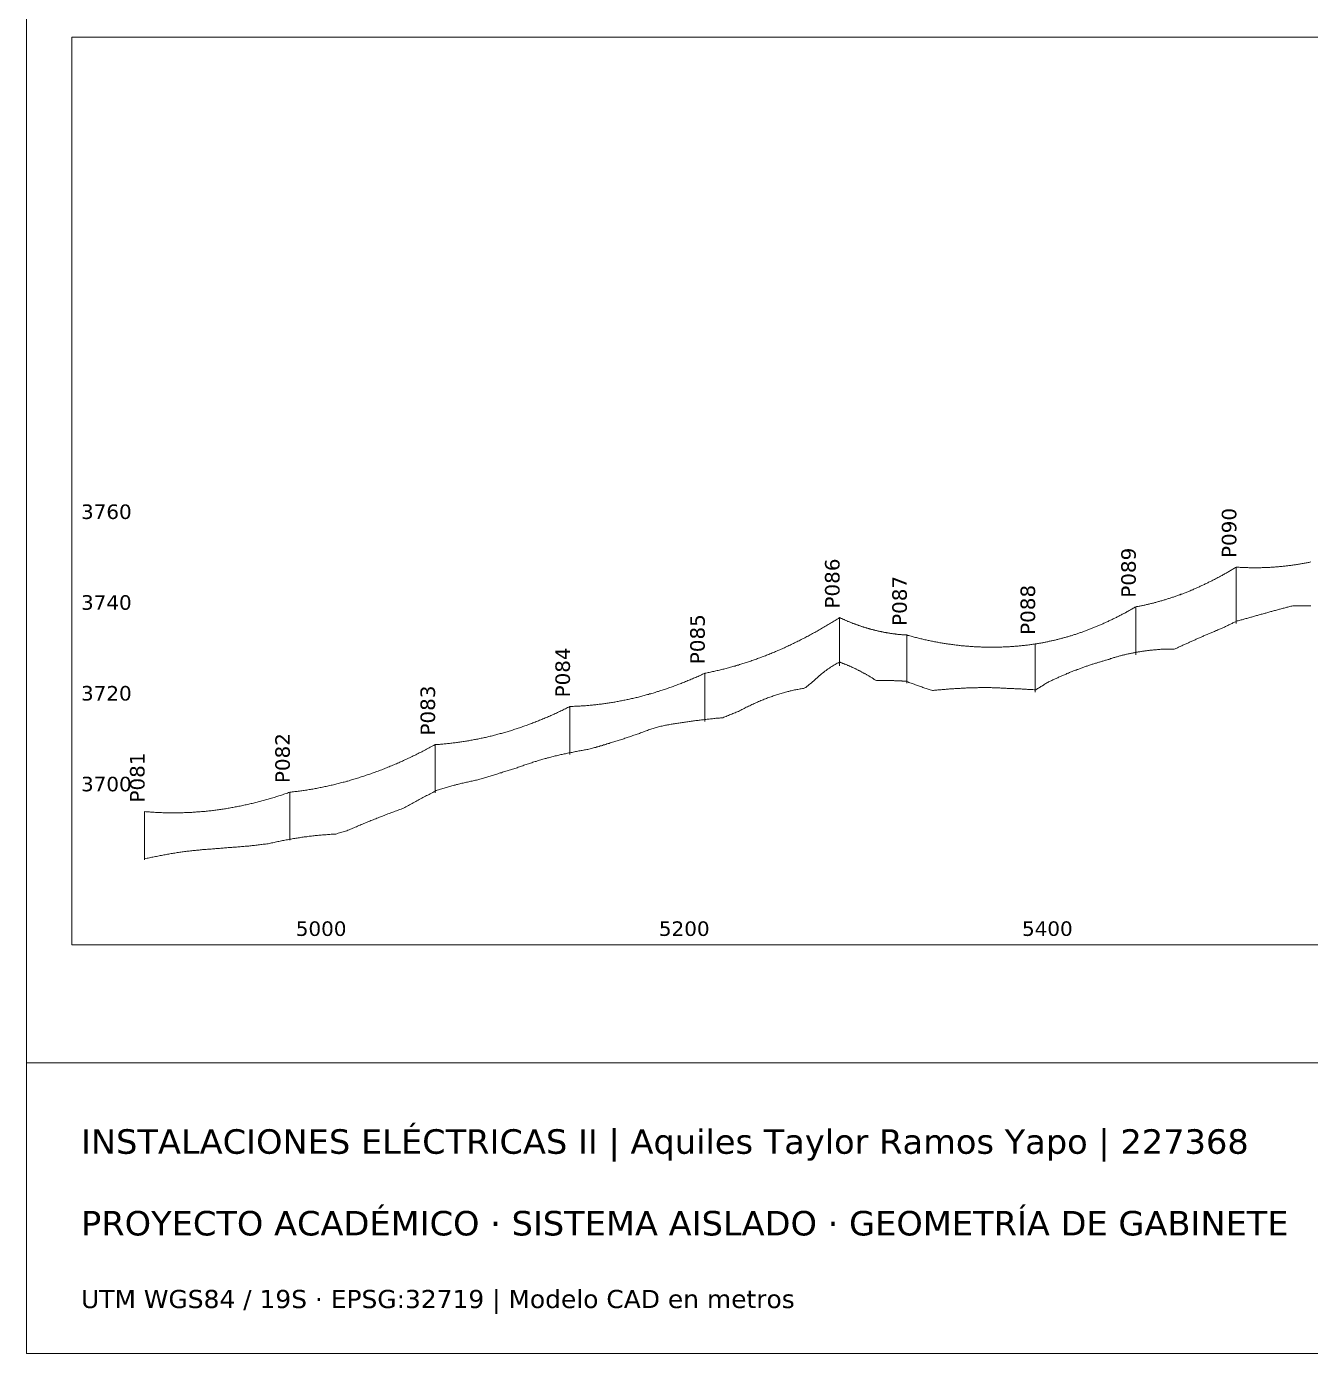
# Paper-space layout 'LP-10' of a CAD drawing. Header units: metres, sheet in millimetres. Extents: x 10 to 410, y 10 to 287.
# Drawn here: x 10 to 151.4, y 10 to 156.2 of the extents above; entities that cross this region are included whole.
import ezdxf

# ---------------------------------------------------------------- set-up
doc = ezdxf.new("R2010")
doc.units = ezdxf.units.M
for name, color, linetype, lineweight, true_color in [('ALERTA', 7, 'Continuous', 13, 0xc56b20), ('CABLE', 7, 'Continuous', 18, 0x087f8c), ('GRILLA', 7, 'Continuous', 13, 0xd2dce3), ('MARCO', 7, 'Continuous', 13, 0x163b55), ('POSTES', 7, 'Continuous', 13, 0x244c65), ('TERRENO', 7, 'Continuous', 13, 0x777777), ('TEXTO', 7, 'Continuous', 13, 0x163b55)]:
    doc.layers.add(name, color=color, linetype=linetype, lineweight=lineweight, true_color=true_color)
doc.styles.add('LP-TEXTO', font='DejaVuSans.ttf')

psp = doc.layouts.new('LP-10')

# ---------------------------------------------------------------- linework, layer by layer
at = {"layer": 'CABLE'}
for points in [[(132.19, 92.25), (132.28, 92.27), (132.37, 92.28), (132.46, 92.3), (132.56, 92.32), (132.65, 92.34), (132.74, 92.36), (132.83, 92.37), (132.92, 92.39), (133.02, 92.41), (133.11, 92.43), (133.2, 92.45), (133.29, 92.47), (133.39, 92.49), (133.48, 92.51), (133.57, 92.54), (133.66, 92.56), (133.76, 92.58), (133.85, 92.6), (133.94, 92.63), (134.03, 92.65), (134.13, 92.67), (134.22, 92.7), (134.31, 92.72), (134.4, 92.74), (134.49, 92.77), (134.59, 92.79), (134.68, 92.82), (134.77, 92.84), (134.86, 92.87), (134.96, 92.9), (135.05, 92.92), (135.14, 92.95), (135.23, 92.98), (135.33, 93.01), (135.42, 93.03), (135.51, 93.06), (135.6, 93.09), (135.7, 93.12), (135.79, 93.15), (135.88, 93.18), (135.97, 93.21), (136.06, 93.24), (136.16, 93.27), (136.25, 93.3), (136.34, 93.33), (136.43, 93.36), (136.53, 93.4), (136.62, 93.43), (136.71, 93.46), (136.8, 93.49), (136.9, 93.53), (136.99, 93.56), (137.08, 93.59), (137.17, 93.63), (137.26, 93.66), (137.36, 93.7), (137.45, 93.73), (137.54, 93.77), (137.63, 93.8), (137.73, 93.84), (137.82, 93.88), (137.91, 93.91), (138, 93.95), (138.1, 93.99), (138.19, 94.03), (138.28, 94.07), (138.37, 94.1), (138.47, 94.14), (138.56, 94.18), (138.65, 94.22), (138.74, 94.26), (138.83, 94.3), (138.93, 94.34), (139.02, 94.38), (139.11, 94.43), (139.2, 94.47), (139.3, 94.51), (139.39, 94.55), (139.48, 94.59), (139.57, 94.64), (139.67, 94.68), (139.76, 94.72), (139.85, 94.77), (139.94, 94.81), (140.04, 94.86), (140.13, 94.9), (140.22, 94.95), (140.31, 94.99), (140.4, 95.04), (140.5, 95.08), (140.59, 95.13), (140.68, 95.18), (140.77, 95.23), (140.87, 95.27), (140.96, 95.32), (141.05, 95.37), (141.14, 95.42), (141.24, 95.47), (141.33, 95.52), (141.42, 95.57), (141.51, 95.62), (141.61, 95.67), (141.7, 95.72), (141.79, 95.77), (141.88, 95.82), (141.97, 95.87), (142.07, 95.92), (142.16, 95.97), (142.25, 96.03), (142.34, 96.08), (142.44, 96.13), (142.53, 96.19), (142.62, 96.24), (142.71, 96.3), (142.81, 96.35), (142.9, 96.41), (142.99, 96.46), (143.08, 96.52), (143.18, 96.57), (143.27, 96.63)], [(143.27, 96.63), (143.37, 96.62), (143.48, 96.62), (143.58, 96.61), (143.69, 96.6), (143.79, 96.6), (143.9, 96.59), (144.01, 96.59), (144.11, 96.58), (144.22, 96.58), (144.32, 96.57), (144.43, 96.57), (144.53, 96.57), (144.64, 96.56), (144.74, 96.56), (144.85, 96.56), (144.95, 96.56), (145.06, 96.56), (145.16, 96.56), (145.27, 96.56), (145.37, 96.56), (145.48, 96.56), (145.59, 96.56), (145.69, 96.56), (145.8, 96.56), (145.9, 96.56), (146.01, 96.56), (146.11, 96.57), (146.22, 96.57), (146.32, 96.57), (146.43, 96.58), (146.53, 96.58), (146.64, 96.58), (146.74, 96.59), (146.85, 96.59), (146.96, 96.6), (147.06, 96.61), (147.17, 96.61), (147.27, 96.62), (147.38, 96.63), (147.48, 96.63), (147.59, 96.64), (147.69, 96.65), (147.8, 96.66), (147.9, 96.67), (148.01, 96.68), (148.11, 96.69), (148.22, 96.7), (148.32, 96.71), (148.43, 96.72), (148.54, 96.73), (148.64, 96.74), (148.75, 96.75), (148.85, 96.76), (148.96, 96.78), (149.06, 96.79), (149.17, 96.8), (149.27, 96.82), (149.38, 96.83), (149.48, 96.85), (149.59, 96.86), (149.69, 96.88), (149.8, 96.89), (149.91, 96.91), (150.01, 96.93), (150.12, 96.94), (150.22, 96.96), (150.33, 96.98), (150.43, 96.99), (150.54, 97.01), (150.64, 97.03), (150.75, 97.05), (150.85, 97.07), (150.96, 97.09), (151.06, 97.11), (151.17, 97.13), (151.27, 97.15), (151.38, 97.17), (151.49, 97.2)], [(121.1, 88.16), (121.2, 88.17), (121.29, 88.19), (121.38, 88.2), (121.47, 88.22), (121.57, 88.23), (121.66, 88.25), (121.75, 88.26), (121.84, 88.28), (121.94, 88.3), (122.03, 88.32), (122.12, 88.33), (122.21, 88.35), (122.3, 88.37), (122.4, 88.39), (122.49, 88.41), (122.58, 88.43), (122.67, 88.45), (122.77, 88.47), (122.86, 88.49), (122.95, 88.51), (123.04, 88.53), (123.14, 88.55), (123.23, 88.57), (123.32, 88.59), (123.41, 88.62), (123.51, 88.64), (123.6, 88.66), (123.69, 88.68), (123.78, 88.71), (123.87, 88.73), (123.97, 88.76), (124.06, 88.78), (124.15, 88.81), (124.24, 88.83), (124.34, 88.86), (124.43, 88.88), (124.52, 88.91), (124.61, 88.94), (124.71, 88.96), (124.8, 88.99), (124.89, 89.02), (124.98, 89.05), (125.08, 89.07), (125.17, 89.1), (125.26, 89.13), (125.35, 89.16), (125.44, 89.19), (125.54, 89.22), (125.63, 89.25), (125.72, 89.28), (125.81, 89.31), (125.91, 89.34), (126, 89.38), (126.09, 89.41), (126.18, 89.44), (126.28, 89.47), (126.37, 89.51), (126.46, 89.54), (126.55, 89.57), (126.64, 89.61), (126.74, 89.64), (126.83, 89.67), (126.92, 89.71), (127.01, 89.74), (127.11, 89.78), (127.2, 89.82), (127.29, 89.85), (127.38, 89.89), (127.48, 89.93), (127.57, 89.96), (127.66, 90), (127.75, 90.04), (127.85, 90.08), (127.94, 90.12), (128.03, 90.15), (128.12, 90.19), (128.21, 90.23), (128.31, 90.27), (128.4, 90.31), (128.49, 90.35), (128.58, 90.39), (128.68, 90.44), (128.77, 90.48), (128.86, 90.52), (128.95, 90.56), (129.05, 90.6), (129.14, 90.65), (129.23, 90.69), (129.32, 90.73), (129.42, 90.78), (129.51, 90.82), (129.6, 90.87), (129.69, 90.91), (129.78, 90.96), (129.88, 91), (129.97, 91.05), (130.06, 91.09), (130.15, 91.14), (130.25, 91.19), (130.34, 91.23), (130.43, 91.28), (130.52, 91.33), (130.62, 91.38), (130.71, 91.43), (130.8, 91.48), (130.89, 91.53), (130.99, 91.57), (131.08, 91.62), (131.17, 91.67), (131.26, 91.73), (131.35, 91.78), (131.45, 91.83), (131.54, 91.88), (131.63, 91.93), (131.72, 91.98), (131.82, 92.04), (131.91, 92.09), (132, 92.14), (132.09, 92.2), (132.19, 92.25)], [(84.71, 84.93), (84.83, 84.96), (84.96, 84.98), (85.08, 85), (85.2, 85.03), (85.33, 85.06), (85.45, 85.08), (85.58, 85.11), (85.7, 85.13), (85.82, 85.16), (85.95, 85.19), (86.07, 85.22), (86.19, 85.25), (86.32, 85.28), (86.44, 85.31), (86.57, 85.34), (86.69, 85.37), (86.81, 85.4), (86.94, 85.43), (87.06, 85.46), (87.18, 85.49), (87.31, 85.53), (87.43, 85.56), (87.56, 85.59), (87.68, 85.63), (87.8, 85.66), (87.93, 85.7), (88.05, 85.73), (88.17, 85.77), (88.3, 85.81), (88.42, 85.84), (88.55, 85.88), (88.67, 85.92), (88.79, 85.96), (88.92, 86), (89.04, 86.03), (89.16, 86.07), (89.29, 86.11), (89.41, 86.16), (89.54, 86.2), (89.66, 86.24), (89.78, 86.28), (89.91, 86.32), (90.03, 86.37), (90.15, 86.41), (90.28, 86.45), (90.4, 86.5), (90.53, 86.54), (90.65, 86.59), (90.77, 86.63), (90.9, 86.68), (91.02, 86.73), (91.15, 86.77), (91.27, 86.82), (91.39, 86.87), (91.52, 86.92), (91.64, 86.97), (91.76, 87.01), (91.89, 87.06), (92.01, 87.12), (92.14, 87.17), (92.26, 87.22), (92.38, 87.27), (92.51, 87.32), (92.63, 87.37), (92.75, 87.43), (92.88, 87.48), (93, 87.53), (93.13, 87.59), (93.25, 87.64), (93.37, 87.7), (93.5, 87.75), (93.62, 87.81), (93.74, 87.87), (93.87, 87.92), (93.99, 87.98), (94.12, 88.04), (94.24, 88.1), (94.36, 88.16), (94.49, 88.22), (94.61, 88.28), (94.73, 88.34), (94.86, 88.4), (94.98, 88.46), (95.11, 88.52), (95.23, 88.58), (95.35, 88.65), (95.48, 88.71), (95.6, 88.77), (95.72, 88.84), (95.85, 88.9), (95.97, 88.97), (96.1, 89.03), (96.22, 89.1), (96.34, 89.17), (96.47, 89.23), (96.59, 89.3), (96.71, 89.37), (96.84, 89.44), (96.96, 89.51), (97.09, 89.58), (97.21, 89.65), (97.33, 89.72), (97.46, 89.79), (97.58, 89.86), (97.7, 89.93), (97.83, 90), (97.95, 90.07), (98.08, 90.15), (98.2, 90.22), (98.32, 90.29), (98.45, 90.37), (98.57, 90.44), (98.7, 90.52), (98.82, 90.59), (98.94, 90.67), (99.07, 90.75), (99.19, 90.82), (99.31, 90.9), (99.44, 90.98), (99.56, 91.06)], [(99.56, 91.06), (99.62, 91.03), (99.68, 91), (99.75, 90.97), (99.81, 90.95), (99.87, 90.92), (99.93, 90.89), (99.99, 90.86), (100.06, 90.84), (100.12, 90.81), (100.18, 90.78), (100.24, 90.76), (100.3, 90.73), (100.36, 90.7), (100.43, 90.68), (100.49, 90.65), (100.55, 90.63), (100.61, 90.6), (100.67, 90.58), (100.73, 90.55), (100.8, 90.53), (100.86, 90.5), (100.92, 90.48), (100.98, 90.45), (101.04, 90.43), (101.1, 90.41), (101.17, 90.38), (101.23, 90.36), (101.29, 90.34), (101.35, 90.32), (101.41, 90.29), (101.47, 90.27), (101.54, 90.25), (101.6, 90.23), (101.66, 90.21), (101.72, 90.18), (101.78, 90.16), (101.84, 90.14), (101.91, 90.12), (101.97, 90.1), (102.03, 90.08), (102.09, 90.06), (102.15, 90.04), (102.21, 90.02), (102.28, 90), (102.34, 89.98), (102.4, 89.96), (102.46, 89.94), (102.52, 89.93), (102.58, 89.91), (102.65, 89.89), (102.71, 89.87), (102.77, 89.85), (102.83, 89.84), (102.89, 89.82), (102.95, 89.8), (103.02, 89.78), (103.08, 89.77), (103.14, 89.75), (103.2, 89.74), (103.26, 89.72), (103.33, 89.7), (103.39, 89.69), (103.45, 89.67), (103.51, 89.66), (103.57, 89.64), (103.63, 89.63), (103.7, 89.61), (103.76, 89.6), (103.82, 89.58), (103.88, 89.57), (103.94, 89.56), (104, 89.54), (104.07, 89.53), (104.13, 89.52), (104.19, 89.5), (104.25, 89.49), (104.31, 89.48), (104.37, 89.47), (104.44, 89.46), (104.5, 89.44), (104.56, 89.43), (104.62, 89.42), (104.68, 89.41), (104.74, 89.4), (104.81, 89.39), (104.87, 89.38), (104.93, 89.37), (104.99, 89.36), (105.05, 89.35), (105.11, 89.34), (105.18, 89.33), (105.24, 89.32), (105.3, 89.31), (105.36, 89.3), (105.42, 89.29), (105.48, 89.28), (105.55, 89.28), (105.61, 89.27), (105.67, 89.26), (105.73, 89.25), (105.79, 89.25), (105.85, 89.24), (105.92, 89.23), (105.98, 89.22), (106.04, 89.22), (106.1, 89.21), (106.16, 89.21), (106.22, 89.2), (106.29, 89.19), (106.35, 89.19), (106.41, 89.18), (106.47, 89.18), (106.53, 89.17), (106.59, 89.17), (106.66, 89.17), (106.72, 89.16), (106.78, 89.16), (106.84, 89.15), (106.9, 89.15), (106.97, 89.15)], [(106.97, 89.15), (107.08, 89.11), (107.2, 89.08), (107.32, 89.05), (107.44, 89.01), (107.55, 88.98), (107.67, 88.95), (107.79, 88.92), (107.91, 88.89), (108.03, 88.86), (108.14, 88.83), (108.26, 88.8), (108.38, 88.77), (108.5, 88.74), (108.61, 88.71), (108.73, 88.69), (108.85, 88.66), (108.97, 88.63), (109.09, 88.61), (109.2, 88.58), (109.32, 88.55), (109.44, 88.53), (109.56, 88.5), (109.68, 88.48), (109.79, 88.46), (109.91, 88.43), (110.03, 88.41), (110.15, 88.39), (110.26, 88.37), (110.38, 88.34), (110.5, 88.32), (110.62, 88.3), (110.74, 88.28), (110.85, 88.26), (110.97, 88.24), (111.09, 88.22), (111.21, 88.2), (111.32, 88.19), (111.44, 88.17), (111.56, 88.15), (111.68, 88.13), (111.8, 88.12), (111.91, 88.1), (112.03, 88.09), (112.15, 88.07), (112.27, 88.06), (112.39, 88.04), (112.5, 88.03), (112.62, 88.01), (112.74, 88), (112.86, 87.99), (112.97, 87.97), (113.09, 87.96), (113.21, 87.95), (113.33, 87.94), (113.45, 87.93), (113.56, 87.92), (113.68, 87.91), (113.8, 87.9), (113.92, 87.89), (114.03, 87.88), (114.15, 87.88), (114.27, 87.87), (114.39, 87.86), (114.51, 87.85), (114.62, 87.85), (114.74, 87.84), (114.86, 87.84), (114.98, 87.83), (115.1, 87.83), (115.21, 87.82), (115.33, 87.82), (115.45, 87.82), (115.57, 87.81), (115.68, 87.81), (115.8, 87.81), (115.92, 87.81), (116.04, 87.8), (116.16, 87.8), (116.27, 87.8), (116.39, 87.8), (116.51, 87.8), (116.63, 87.8), (116.74, 87.81), (116.86, 87.81), (116.98, 87.81), (117.1, 87.81), (117.22, 87.82), (117.33, 87.82), (117.45, 87.82), (117.57, 87.83), (117.69, 87.83), (117.81, 87.84), (117.92, 87.84), (118.04, 87.85), (118.16, 87.86), (118.28, 87.86), (118.39, 87.87), (118.51, 87.88), (118.63, 87.89), (118.75, 87.89), (118.87, 87.9), (118.98, 87.91), (119.1, 87.92), (119.22, 87.93), (119.34, 87.94), (119.45, 87.95), (119.57, 87.97), (119.69, 87.98), (119.81, 87.99), (119.93, 88), (120.04, 88.02), (120.16, 88.03), (120.28, 88.04), (120.4, 88.06), (120.52, 88.07), (120.63, 88.09), (120.75, 88.11), (120.87, 88.12), (120.99, 88.14), (121.1, 88.16)], [(69.86, 81.27), (69.98, 81.27), (70.1, 81.28), (70.23, 81.28), (70.35, 81.29), (70.48, 81.29), (70.6, 81.3), (70.72, 81.3), (70.85, 81.31), (70.97, 81.32), (71.09, 81.33), (71.22, 81.33), (71.34, 81.34), (71.47, 81.35), (71.59, 81.36), (71.71, 81.37), (71.84, 81.38), (71.96, 81.39), (72.08, 81.4), (72.21, 81.41), (72.33, 81.43), (72.46, 81.44), (72.58, 81.45), (72.7, 81.47), (72.83, 81.48), (72.95, 81.49), (73.07, 81.51), (73.2, 81.52), (73.32, 81.54), (73.45, 81.56), (73.57, 81.57), (73.69, 81.59), (73.82, 81.61), (73.94, 81.63), (74.06, 81.64), (74.19, 81.66), (74.31, 81.68), (74.44, 81.7), (74.56, 81.72), (74.68, 81.74), (74.81, 81.76), (74.93, 81.79), (75.05, 81.81), (75.18, 81.83), (75.3, 81.85), (75.43, 81.88), (75.55, 81.9), (75.67, 81.93), (75.8, 81.95), (75.92, 81.98), (76.04, 82), (76.17, 82.03), (76.29, 82.05), (76.42, 82.08), (76.54, 82.11), (76.66, 82.14), (76.79, 82.16), (76.91, 82.19), (77.04, 82.22), (77.16, 82.25), (77.28, 82.28), (77.41, 82.31), (77.53, 82.35), (77.65, 82.38), (77.78, 82.41), (77.9, 82.44), (78.03, 82.47), (78.15, 82.51), (78.27, 82.54), (78.4, 82.58), (78.52, 82.61), (78.64, 82.65), (78.77, 82.68), (78.89, 82.72), (79.02, 82.75), (79.14, 82.79), (79.26, 82.83), (79.39, 82.87), (79.51, 82.91), (79.63, 82.94), (79.76, 82.98), (79.88, 83.02), (80.01, 83.06), (80.13, 83.1), (80.25, 83.15), (80.38, 83.19), (80.5, 83.23), (80.62, 83.27), (80.75, 83.31), (80.87, 83.36), (81, 83.4), (81.12, 83.45), (81.24, 83.49), (81.37, 83.54), (81.49, 83.58), (81.61, 83.63), (81.74, 83.68), (81.86, 83.72), (81.99, 83.77), (82.11, 83.82), (82.23, 83.87), (82.36, 83.92), (82.48, 83.96), (82.6, 84.01), (82.73, 84.06), (82.85, 84.12), (82.98, 84.17), (83.1, 84.22), (83.22, 84.27), (83.35, 84.32), (83.47, 84.38), (83.59, 84.43), (83.72, 84.48), (83.84, 84.54), (83.97, 84.59), (84.09, 84.65), (84.21, 84.7), (84.34, 84.76), (84.46, 84.82), (84.59, 84.87), (84.71, 84.93)], [(55, 77.07), (55.13, 77.07), (55.25, 77.08), (55.38, 77.09), (55.5, 77.1), (55.62, 77.11), (55.75, 77.12), (55.87, 77.13), (55.99, 77.14), (56.12, 77.15), (56.24, 77.17), (56.37, 77.18), (56.49, 77.19), (56.61, 77.21), (56.74, 77.22), (56.86, 77.23), (56.98, 77.25), (57.11, 77.26), (57.23, 77.28), (57.36, 77.3), (57.48, 77.31), (57.6, 77.33), (57.73, 77.35), (57.85, 77.36), (57.97, 77.38), (58.1, 77.4), (58.22, 77.42), (58.35, 77.44), (58.47, 77.46), (58.59, 77.48), (58.72, 77.5), (58.84, 77.52), (58.96, 77.55), (59.09, 77.57), (59.21, 77.59), (59.34, 77.62), (59.46, 77.64), (59.58, 77.66), (59.71, 77.69), (59.83, 77.71), (59.95, 77.74), (60.08, 77.77), (60.2, 77.79), (60.33, 77.82), (60.45, 77.85), (60.57, 77.87), (60.7, 77.9), (60.82, 77.93), (60.94, 77.96), (61.07, 77.99), (61.19, 78.02), (61.32, 78.05), (61.44, 78.08), (61.56, 78.11), (61.69, 78.15), (61.81, 78.18), (61.93, 78.21), (62.06, 78.25), (62.18, 78.28), (62.31, 78.31), (62.43, 78.35), (62.55, 78.38), (62.68, 78.42), (62.8, 78.46), (62.93, 78.49), (63.05, 78.53), (63.17, 78.57), (63.3, 78.6), (63.42, 78.64), (63.54, 78.68), (63.67, 78.72), (63.79, 78.76), (63.92, 78.8), (64.04, 78.84), (64.16, 78.88), (64.29, 78.92), (64.41, 78.97), (64.53, 79.01), (64.66, 79.05), (64.78, 79.1), (64.91, 79.14), (65.03, 79.18), (65.15, 79.23), (65.28, 79.27), (65.4, 79.32), (65.52, 79.37), (65.65, 79.41), (65.77, 79.46), (65.9, 79.51), (66.02, 79.55), (66.14, 79.6), (66.27, 79.65), (66.39, 79.7), (66.51, 79.75), (66.64, 79.8), (66.76, 79.85), (66.89, 79.9), (67.01, 79.96), (67.13, 80.01), (67.26, 80.06), (67.38, 80.11), (67.5, 80.17), (67.63, 80.22), (67.75, 80.27), (67.88, 80.33), (68, 80.39), (68.12, 80.44), (68.25, 80.5), (68.37, 80.55), (68.49, 80.61), (68.62, 80.67), (68.74, 80.73), (68.87, 80.79), (68.99, 80.84), (69.11, 80.9), (69.24, 80.96), (69.36, 81.02), (69.48, 81.08), (69.61, 81.15), (69.73, 81.21), (69.86, 81.27)], [(39, 71.83), (39.14, 71.84), (39.27, 71.86), (39.4, 71.87), (39.54, 71.89), (39.67, 71.9), (39.8, 71.92), (39.94, 71.94), (40.07, 71.96), (40.2, 71.97), (40.34, 71.99), (40.47, 72.01), (40.6, 72.03), (40.74, 72.05), (40.87, 72.07), (41, 72.09), (41.14, 72.11), (41.27, 72.14), (41.4, 72.16), (41.54, 72.18), (41.67, 72.21), (41.8, 72.23), (41.94, 72.25), (42.07, 72.28), (42.2, 72.3), (42.34, 72.33), (42.47, 72.36), (42.6, 72.38), (42.74, 72.41), (42.87, 72.44), (43, 72.47), (43.14, 72.5), (43.27, 72.53), (43.4, 72.56), (43.54, 72.59), (43.67, 72.62), (43.8, 72.65), (43.94, 72.68), (44.07, 72.71), (44.2, 72.75), (44.34, 72.78), (44.47, 72.81), (44.6, 72.85), (44.74, 72.88), (44.87, 72.92), (45, 72.95), (45.14, 72.99), (45.27, 73.03), (45.4, 73.06), (45.54, 73.1), (45.67, 73.14), (45.8, 73.18), (45.94, 73.22), (46.07, 73.26), (46.2, 73.3), (46.34, 73.34), (46.47, 73.38), (46.6, 73.42), (46.74, 73.47), (46.87, 73.51), (47, 73.55), (47.14, 73.6), (47.27, 73.64), (47.4, 73.69), (47.54, 73.73), (47.67, 73.78), (47.8, 73.82), (47.94, 73.87), (48.07, 73.92), (48.2, 73.96), (48.34, 74.01), (48.47, 74.06), (48.6, 74.11), (48.74, 74.16), (48.87, 74.21), (49, 74.26), (49.14, 74.31), (49.27, 74.37), (49.4, 74.42), (49.54, 74.47), (49.67, 74.52), (49.8, 74.58), (49.94, 74.63), (50.07, 74.69), (50.2, 74.74), (50.34, 74.8), (50.47, 74.85), (50.6, 74.91), (50.74, 74.97), (50.87, 75.03), (51, 75.08), (51.14, 75.14), (51.27, 75.2), (51.4, 75.26), (51.54, 75.32), (51.67, 75.38), (51.8, 75.44), (51.94, 75.51), (52.07, 75.57), (52.2, 75.63), (52.34, 75.69), (52.47, 75.76), (52.6, 75.82), (52.74, 75.89), (52.87, 75.95), (53, 76.02), (53.14, 76.08), (53.27, 76.15), (53.4, 76.22), (53.54, 76.29), (53.67, 76.36), (53.8, 76.42), (53.94, 76.49), (54.07, 76.56), (54.2, 76.63), (54.34, 76.7), (54.47, 76.78), (54.6, 76.85), (54.74, 76.92), (54.87, 76.99), (55, 77.07)], [(23, 69.69), (23.13, 69.68), (23.27, 69.67), (23.4, 69.66), (23.53, 69.65), (23.67, 69.64), (23.8, 69.63), (23.93, 69.62), (24.07, 69.62), (24.2, 69.61), (24.33, 69.6), (24.47, 69.6), (24.6, 69.59), (24.73, 69.58), (24.87, 69.58), (25, 69.57), (25.13, 69.57), (25.27, 69.57), (25.4, 69.56), (25.53, 69.56), (25.67, 69.56), (25.8, 69.56), (25.93, 69.56), (26.07, 69.56), (26.2, 69.55), (26.33, 69.56), (26.47, 69.56), (26.6, 69.56), (26.73, 69.56), (26.87, 69.56), (27, 69.56), (27.13, 69.57), (27.27, 69.57), (27.4, 69.58), (27.53, 69.58), (27.67, 69.59), (27.8, 69.59), (27.93, 69.6), (28.07, 69.6), (28.2, 69.61), (28.33, 69.62), (28.47, 69.63), (28.6, 69.64), (28.73, 69.65), (28.87, 69.66), (29, 69.67), (29.13, 69.68), (29.27, 69.69), (29.4, 69.7), (29.53, 69.71), (29.67, 69.72), (29.8, 69.74), (29.93, 69.75), (30.07, 69.76), (30.2, 69.78), (30.33, 69.79), (30.47, 69.81), (30.6, 69.83), (30.73, 69.84), (30.87, 69.86), (31, 69.88), (31.13, 69.89), (31.27, 69.91), (31.4, 69.93), (31.53, 69.95), (31.67, 69.97), (31.8, 69.99), (31.93, 70.01), (32.07, 70.03), (32.2, 70.06), (32.33, 70.08), (32.47, 70.1), (32.6, 70.13), (32.73, 70.15), (32.87, 70.17), (33, 70.2), (33.13, 70.22), (33.27, 70.25), (33.4, 70.28), (33.53, 70.3), (33.67, 70.33), (33.8, 70.36), (33.93, 70.39), (34.07, 70.42), (34.2, 70.44), (34.33, 70.47), (34.47, 70.5), (34.6, 70.54), (34.73, 70.57), (34.87, 70.6), (35, 70.63), (35.13, 70.66), (35.27, 70.7), (35.4, 70.73), (35.53, 70.76), (35.67, 70.8), (35.8, 70.83), (35.93, 70.87), (36.07, 70.91), (36.2, 70.94), (36.33, 70.98), (36.47, 71.02), (36.6, 71.06), (36.73, 71.1), (36.87, 71.13), (37, 71.17), (37.13, 71.21), (37.27, 71.26), (37.4, 71.3), (37.54, 71.34), (37.67, 71.38), (37.8, 71.42), (37.94, 71.47), (38.07, 71.51), (38.2, 71.55), (38.34, 71.6), (38.47, 71.64), (38.6, 71.69), (38.74, 71.74), (38.87, 71.78), (39, 71.83)]]:
    psp.add_lwpolyline(points, dxfattribs=at)
at = {"layer": 'GRILLA'}
psp.add_lwpolyline([(15, 55), (287, 55), (287, 155), (15, 155)], close=True, dxfattribs=at)
at = {"layer": 'MARCO'}
psp.add_lwpolyline([(10, 10), (410, 10), (410, 287), (10, 287)], close=True, dxfattribs=at)
psp.add_lwpolyline([(10, 42), (410, 42)], dxfattribs=at)
at = {"layer": 'POSTES'}
for points in [[(143.27, 90.43), (143.27, 96.63)], [(132.19, 86.95), (132.19, 92.25)], [(99.56, 85.76), (99.56, 91.06)], [(106.97, 83.85), (106.97, 89.15)], [(121.1, 82.86), (121.1, 88.16)], [(84.71, 79.63), (84.71, 84.93)], [(69.86, 75.97), (69.86, 81.27)], [(55, 71.77), (55, 77.07)], [(39, 66.53), (39, 71.83)], [(23, 64.39), (23, 69.69)]]:
    psp.add_lwpolyline(points, dxfattribs=at)
at = {"layer": 'TERRENO'}
for points in [[(143.27, 90.67), (143.37, 90.69), (143.48, 90.71), (143.58, 90.74), (143.69, 90.77), (143.79, 90.8), (143.9, 90.83), (144.01, 90.86), (144.11, 90.89), (144.22, 90.92), (144.32, 90.95), (144.43, 90.98), (144.53, 91.01), (144.64, 91.04), (144.74, 91.07), (144.85, 91.1), (144.95, 91.13), (145.06, 91.16), (145.16, 91.19), (145.27, 91.22), (145.37, 91.25), (145.48, 91.28), (145.59, 91.31), (145.69, 91.34), (145.8, 91.37), (145.9, 91.4), (146.01, 91.43), (146.11, 91.46), (146.22, 91.48), (146.32, 91.51), (146.43, 91.54), (146.53, 91.57), (146.64, 91.6), (146.74, 91.63), (146.85, 91.66), (146.96, 91.69), (147.06, 91.72), (147.17, 91.75), (147.27, 91.77), (147.38, 91.8), (147.48, 91.83), (147.59, 91.86), (147.69, 91.89), (147.8, 91.92), (147.9, 91.95), (148.01, 91.98), (148.11, 92), (148.22, 92.03), (148.32, 92.06), (148.43, 92.09), (148.54, 92.12), (148.64, 92.15), (148.75, 92.17), (148.85, 92.2), (148.96, 92.23), (149.06, 92.26), (149.17, 92.29), (149.27, 92.31), (149.38, 92.34), (149.48, 92.36), (149.59, 92.37), (149.69, 92.37), (149.8, 92.37), (149.91, 92.37), (150.01, 92.37), (150.12, 92.37), (150.22, 92.37), (150.33, 92.37), (150.43, 92.37), (150.54, 92.37), (150.64, 92.37), (150.75, 92.37), (150.85, 92.37), (150.96, 92.37), (151.06, 92.37), (151.17, 92.37), (151.27, 92.37), (151.38, 92.37), (151.49, 92.37)], [(132.19, 87.23), (132.28, 87.25), (132.37, 87.26), (132.46, 87.28), (132.56, 87.3), (132.65, 87.31), (132.74, 87.33), (132.83, 87.34), (132.92, 87.35), (133.02, 87.37), (133.11, 87.38), (133.2, 87.39), (133.29, 87.41), (133.39, 87.42), (133.48, 87.43), (133.57, 87.44), (133.66, 87.45), (133.76, 87.46), (133.85, 87.47), (133.94, 87.48), (134.03, 87.49), (134.13, 87.5), (134.22, 87.51), (134.31, 87.52), (134.4, 87.53), (134.49, 87.53), (134.59, 87.54), (134.68, 87.55), (134.77, 87.55), (134.86, 87.56), (134.96, 87.57), (135.05, 87.57), (135.14, 87.58), (135.23, 87.58), (135.33, 87.58), (135.42, 87.59), (135.51, 87.59), (135.6, 87.59), (135.7, 87.6), (135.79, 87.6), (135.88, 87.6), (135.97, 87.6), (136.06, 87.6), (136.16, 87.6), (136.25, 87.6), (136.34, 87.6), (136.43, 87.6), (136.53, 87.63), (136.62, 87.67), (136.71, 87.71), (136.8, 87.75), (136.9, 87.79), (136.99, 87.84), (137.08, 87.88), (137.17, 87.92), (137.26, 87.97), (137.36, 88.01), (137.45, 88.05), (137.54, 88.09), (137.63, 88.13), (137.73, 88.18), (137.82, 88.22), (137.91, 88.26), (138, 88.3), (138.1, 88.34), (138.19, 88.39), (138.28, 88.43), (138.37, 88.47), (138.47, 88.51), (138.56, 88.55), (138.65, 88.59), (138.74, 88.63), (138.83, 88.67), (138.93, 88.71), (139.02, 88.76), (139.11, 88.8), (139.2, 88.84), (139.3, 88.88), (139.39, 88.92), (139.48, 88.96), (139.57, 89), (139.67, 89.04), (139.76, 89.08), (139.85, 89.12), (139.94, 89.16), (140.04, 89.2), (140.13, 89.24), (140.22, 89.28), (140.31, 89.31), (140.4, 89.35), (140.5, 89.39), (140.59, 89.43), (140.68, 89.47), (140.77, 89.51), (140.87, 89.55), (140.96, 89.59), (141.05, 89.63), (141.14, 89.66), (141.24, 89.7), (141.33, 89.74), (141.42, 89.78), (141.51, 89.82), (141.61, 89.86), (141.7, 89.89), (141.79, 89.93), (141.88, 89.98), (141.97, 90.02), (142.07, 90.07), (142.16, 90.11), (142.25, 90.16), (142.34, 90.2), (142.44, 90.25), (142.53, 90.29), (142.62, 90.34), (142.71, 90.38), (142.81, 90.43), (142.9, 90.47), (142.99, 90.51), (143.08, 90.56), (143.18, 90.6), (143.27, 90.64)], [(121.1, 83.07), (121.2, 83.12), (121.29, 83.18), (121.38, 83.24), (121.47, 83.29), (121.57, 83.35), (121.66, 83.41), (121.75, 83.46), (121.84, 83.52), (121.94, 83.58), (122.03, 83.63), (122.12, 83.69), (122.21, 83.75), (122.3, 83.81), (122.4, 83.86), (122.49, 83.91), (122.58, 83.97), (122.67, 84.01), (122.77, 84.06), (122.86, 84.1), (122.95, 84.14), (123.04, 84.19), (123.14, 84.23), (123.23, 84.27), (123.32, 84.32), (123.41, 84.36), (123.51, 84.4), (123.6, 84.44), (123.69, 84.49), (123.78, 84.53), (123.87, 84.57), (123.97, 84.61), (124.06, 84.65), (124.15, 84.69), (124.24, 84.73), (124.34, 84.77), (124.43, 84.81), (124.52, 84.85), (124.61, 84.89), (124.71, 84.93), (124.8, 84.96), (124.89, 85), (124.98, 85.04), (125.08, 85.08), (125.17, 85.11), (125.26, 85.15), (125.35, 85.19), (125.44, 85.22), (125.54, 85.26), (125.63, 85.29), (125.72, 85.33), (125.81, 85.36), (125.91, 85.4), (126, 85.43), (126.09, 85.47), (126.18, 85.5), (126.28, 85.54), (126.37, 85.57), (126.46, 85.6), (126.55, 85.63), (126.64, 85.67), (126.74, 85.7), (126.83, 85.73), (126.92, 85.76), (127.01, 85.79), (127.11, 85.82), (127.2, 85.85), (127.29, 85.89), (127.38, 85.92), (127.48, 85.95), (127.57, 85.97), (127.66, 86), (127.75, 86.03), (127.85, 86.06), (127.94, 86.09), (128.03, 86.12), (128.12, 86.15), (128.21, 86.17), (128.31, 86.2), (128.4, 86.23), (128.49, 86.25), (128.58, 86.28), (128.68, 86.31), (128.77, 86.33), (128.86, 86.36), (128.95, 86.38), (129.05, 86.41), (129.14, 86.43), (129.23, 86.46), (129.32, 86.5), (129.42, 86.54), (129.51, 86.57), (129.6, 86.6), (129.69, 86.63), (129.78, 86.66), (129.88, 86.68), (129.97, 86.71), (130.06, 86.74), (130.15, 86.76), (130.25, 86.79), (130.34, 86.81), (130.43, 86.84), (130.52, 86.86), (130.62, 86.89), (130.71, 86.91), (130.8, 86.93), (130.89, 86.96), (130.99, 86.98), (131.08, 87), (131.17, 87.02), (131.26, 87.04), (131.35, 87.06), (131.45, 87.08), (131.54, 87.1), (131.63, 87.12), (131.72, 87.14), (131.82, 87.16), (131.91, 87.18), (132, 87.2), (132.09, 87.21), (132.19, 87.23)], [(84.71, 79.83), (84.83, 79.85), (84.96, 79.86), (85.08, 79.88), (85.2, 79.89), (85.33, 79.9), (85.45, 79.92), (85.58, 79.93), (85.7, 79.94), (85.82, 79.95), (85.95, 79.97), (86.07, 79.98), (86.19, 79.99), (86.32, 80), (86.44, 80.02), (86.57, 80.03), (86.69, 80.04), (86.81, 80.08), (86.94, 80.13), (87.06, 80.18), (87.18, 80.23), (87.31, 80.28), (87.43, 80.34), (87.56, 80.39), (87.68, 80.44), (87.8, 80.49), (87.93, 80.54), (88.05, 80.59), (88.17, 80.64), (88.3, 80.68), (88.42, 80.73), (88.55, 80.79), (88.67, 80.86), (88.79, 80.93), (88.92, 80.99), (89.04, 81.05), (89.16, 81.12), (89.29, 81.18), (89.41, 81.24), (89.54, 81.3), (89.66, 81.36), (89.78, 81.42), (89.91, 81.48), (90.03, 81.54), (90.15, 81.6), (90.28, 81.65), (90.4, 81.71), (90.53, 81.76), (90.65, 81.81), (90.77, 81.87), (90.9, 81.92), (91.02, 81.97), (91.15, 82.02), (91.27, 82.07), (91.39, 82.12), (91.52, 82.16), (91.64, 82.21), (91.76, 82.26), (91.89, 82.3), (92.01, 82.35), (92.14, 82.39), (92.26, 82.43), (92.38, 82.48), (92.51, 82.52), (92.63, 82.56), (92.75, 82.6), (92.88, 82.63), (93, 82.67), (93.13, 82.71), (93.25, 82.75), (93.37, 82.78), (93.5, 82.82), (93.62, 82.85), (93.74, 82.88), (93.87, 82.91), (93.99, 82.94), (94.12, 82.98), (94.24, 83), (94.36, 83.03), (94.49, 83.06), (94.61, 83.09), (94.73, 83.11), (94.86, 83.14), (94.98, 83.16), (95.11, 83.19), (95.23, 83.21), (95.35, 83.23), (95.48, 83.25), (95.6, 83.27), (95.72, 83.32), (95.85, 83.36), (95.97, 83.47), (96.1, 83.57), (96.22, 83.68), (96.34, 83.78), (96.47, 83.89), (96.59, 83.99), (96.71, 84.1), (96.84, 84.22), (96.96, 84.33), (97.09, 84.44), (97.21, 84.55), (97.33, 84.66), (97.46, 84.76), (97.58, 84.86), (97.7, 84.96), (97.83, 85.06), (97.95, 85.15), (98.08, 85.25), (98.2, 85.33), (98.32, 85.42), (98.45, 85.5), (98.57, 85.59), (98.7, 85.67), (98.82, 85.74), (98.94, 85.82), (99.07, 85.89), (99.19, 85.96), (99.31, 86.03), (99.44, 86.09), (99.56, 86.15)], [(99.56, 86.16), (99.62, 86.14), (99.68, 86.12), (99.75, 86.09), (99.81, 86.07), (99.87, 86.05), (99.93, 86.02), (99.99, 86), (100.06, 85.98), (100.12, 85.95), (100.18, 85.93), (100.24, 85.9), (100.3, 85.88), (100.36, 85.85), (100.43, 85.83), (100.49, 85.8), (100.55, 85.78), (100.61, 85.75), (100.67, 85.72), (100.73, 85.7), (100.8, 85.67), (100.86, 85.64), (100.92, 85.61), (100.98, 85.58), (101.04, 85.56), (101.1, 85.53), (101.17, 85.5), (101.23, 85.47), (101.29, 85.44), (101.35, 85.41), (101.41, 85.38), (101.47, 85.35), (101.54, 85.32), (101.6, 85.29), (101.66, 85.25), (101.72, 85.22), (101.78, 85.19), (101.84, 85.16), (101.91, 85.13), (101.97, 85.09), (102.03, 85.06), (102.09, 85.03), (102.15, 84.99), (102.21, 84.96), (102.28, 84.93), (102.34, 84.89), (102.4, 84.86), (102.46, 84.82), (102.52, 84.79), (102.58, 84.75), (102.65, 84.71), (102.71, 84.68), (102.77, 84.64), (102.83, 84.6), (102.89, 84.57), (102.95, 84.53), (103.02, 84.49), (103.08, 84.45), (103.14, 84.42), (103.2, 84.38), (103.26, 84.34), (103.33, 84.3), (103.39, 84.26), (103.45, 84.22), (103.51, 84.18), (103.57, 84.17), (103.63, 84.15), (103.7, 84.15), (103.76, 84.15), (103.82, 84.15), (103.88, 84.15), (103.94, 84.15), (104, 84.15), (104.07, 84.15), (104.13, 84.15), (104.19, 84.15), (104.25, 84.15), (104.31, 84.15), (104.37, 84.15), (104.44, 84.14), (104.5, 84.14), (104.56, 84.14), (104.62, 84.14), (104.68, 84.14), (104.74, 84.14), (104.81, 84.14), (104.87, 84.14), (104.93, 84.13), (104.99, 84.13), (105.05, 84.13), (105.11, 84.13), (105.18, 84.13), (105.24, 84.13), (105.3, 84.12), (105.36, 84.12), (105.42, 84.12), (105.48, 84.12), (105.55, 84.12), (105.61, 84.11), (105.67, 84.11), (105.73, 84.11), (105.79, 84.11), (105.85, 84.1), (105.92, 84.1), (105.98, 84.1), (106.04, 84.09), (106.1, 84.09), (106.16, 84.09), (106.22, 84.09), (106.29, 84.08), (106.35, 84.08), (106.41, 84.08), (106.47, 84.07), (106.53, 84.07), (106.59, 84.07), (106.66, 84.06), (106.72, 84.06), (106.78, 84.05), (106.84, 84.05), (106.9, 84.05), (106.97, 84.04)], [(106.97, 84.02), (107.08, 83.98), (107.2, 83.93), (107.32, 83.89), (107.44, 83.85), (107.55, 83.8), (107.67, 83.76), (107.79, 83.72), (107.91, 83.67), (108.03, 83.63), (108.14, 83.59), (108.26, 83.55), (108.38, 83.5), (108.5, 83.46), (108.61, 83.42), (108.73, 83.38), (108.85, 83.34), (108.97, 83.29), (109.09, 83.25), (109.2, 83.21), (109.32, 83.17), (109.44, 83.13), (109.56, 83.09), (109.68, 83.06), (109.79, 83.03), (109.91, 83.05), (110.03, 83.06), (110.15, 83.07), (110.26, 83.08), (110.38, 83.09), (110.5, 83.1), (110.62, 83.11), (110.74, 83.12), (110.85, 83.13), (110.97, 83.14), (111.09, 83.15), (111.21, 83.16), (111.32, 83.17), (111.44, 83.18), (111.56, 83.19), (111.68, 83.2), (111.8, 83.21), (111.91, 83.22), (112.03, 83.22), (112.15, 83.23), (112.27, 83.24), (112.39, 83.25), (112.5, 83.25), (112.62, 83.26), (112.74, 83.27), (112.86, 83.27), (112.97, 83.28), (113.09, 83.29), (113.21, 83.29), (113.33, 83.3), (113.45, 83.3), (113.56, 83.31), (113.68, 83.31), (113.8, 83.32), (113.92, 83.32), (114.03, 83.32), (114.15, 83.33), (114.27, 83.33), (114.39, 83.34), (114.51, 83.34), (114.62, 83.34), (114.74, 83.34), (114.86, 83.35), (114.98, 83.35), (115.1, 83.35), (115.21, 83.35), (115.33, 83.35), (115.45, 83.35), (115.57, 83.36), (115.68, 83.36), (115.8, 83.36), (115.92, 83.36), (116.04, 83.35), (116.16, 83.35), (116.27, 83.35), (116.39, 83.34), (116.51, 83.34), (116.63, 83.33), (116.74, 83.33), (116.86, 83.32), (116.98, 83.32), (117.1, 83.31), (117.22, 83.31), (117.33, 83.3), (117.45, 83.3), (117.57, 83.29), (117.69, 83.29), (117.81, 83.28), (117.92, 83.28), (118.04, 83.27), (118.16, 83.27), (118.28, 83.26), (118.39, 83.26), (118.51, 83.25), (118.63, 83.24), (118.75, 83.24), (118.87, 83.23), (118.98, 83.23), (119.1, 83.22), (119.22, 83.22), (119.34, 83.21), (119.45, 83.2), (119.57, 83.2), (119.69, 83.19), (119.81, 83.19), (119.93, 83.18), (120.04, 83.17), (120.16, 83.17), (120.28, 83.16), (120.4, 83.15), (120.52, 83.15), (120.63, 83.14), (120.75, 83.13), (120.87, 83.13), (120.99, 83.12), (121.1, 83.11)], [(69.86, 76.18), (69.98, 76.2), (70.1, 76.22), (70.23, 76.25), (70.35, 76.27), (70.48, 76.3), (70.6, 76.32), (70.72, 76.34), (70.85, 76.37), (70.97, 76.39), (71.09, 76.41), (71.22, 76.44), (71.34, 76.46), (71.47, 76.48), (71.59, 76.5), (71.71, 76.52), (71.84, 76.55), (71.96, 76.57), (72.08, 76.6), (72.21, 76.63), (72.33, 76.67), (72.46, 76.7), (72.58, 76.74), (72.7, 76.77), (72.83, 76.81), (72.95, 76.84), (73.07, 76.88), (73.2, 76.92), (73.32, 76.95), (73.45, 76.99), (73.57, 77.03), (73.69, 77.06), (73.82, 77.1), (73.94, 77.14), (74.06, 77.18), (74.19, 77.21), (74.31, 77.25), (74.44, 77.29), (74.56, 77.33), (74.68, 77.37), (74.81, 77.41), (74.93, 77.44), (75.05, 77.48), (75.18, 77.52), (75.3, 77.56), (75.43, 77.6), (75.55, 77.64), (75.67, 77.68), (75.8, 77.72), (75.92, 77.77), (76.04, 77.81), (76.17, 77.85), (76.29, 77.89), (76.42, 77.93), (76.54, 77.97), (76.66, 78.01), (76.79, 78.06), (76.91, 78.1), (77.04, 78.14), (77.16, 78.18), (77.28, 78.23), (77.41, 78.27), (77.53, 78.31), (77.65, 78.36), (77.78, 78.4), (77.9, 78.45), (78.03, 78.5), (78.15, 78.55), (78.27, 78.6), (78.4, 78.64), (78.52, 78.69), (78.64, 78.73), (78.77, 78.77), (78.89, 78.81), (79.02, 78.85), (79.14, 78.89), (79.26, 78.93), (79.39, 78.96), (79.51, 79), (79.63, 79.03), (79.76, 79.06), (79.88, 79.09), (80.01, 79.12), (80.13, 79.15), (80.25, 79.18), (80.38, 79.2), (80.5, 79.22), (80.62, 79.24), (80.75, 79.26), (80.87, 79.28), (81, 79.31), (81.12, 79.33), (81.24, 79.35), (81.37, 79.37), (81.49, 79.39), (81.61, 79.41), (81.74, 79.43), (81.86, 79.45), (81.99, 79.46), (82.11, 79.48), (82.23, 79.5), (82.36, 79.52), (82.48, 79.54), (82.6, 79.56), (82.73, 79.57), (82.85, 79.59), (82.98, 79.61), (83.1, 79.63), (83.22, 79.64), (83.35, 79.66), (83.47, 79.68), (83.59, 79.69), (83.72, 79.71), (83.84, 79.73), (83.97, 79.74), (84.09, 79.76), (84.21, 79.77), (84.34, 79.79), (84.46, 79.8), (84.59, 79.82), (84.71, 79.83)], [(55, 71.96), (55.13, 72), (55.25, 72.05), (55.38, 72.09), (55.5, 72.13), (55.62, 72.17), (55.75, 72.21), (55.87, 72.25), (55.99, 72.28), (56.12, 72.32), (56.24, 72.35), (56.37, 72.39), (56.49, 72.42), (56.61, 72.46), (56.74, 72.49), (56.86, 72.53), (56.98, 72.56), (57.11, 72.59), (57.23, 72.62), (57.36, 72.66), (57.48, 72.69), (57.6, 72.72), (57.73, 72.75), (57.85, 72.78), (57.97, 72.81), (58.1, 72.84), (58.22, 72.87), (58.35, 72.9), (58.47, 72.93), (58.59, 72.95), (58.72, 72.98), (58.84, 73.01), (58.96, 73.04), (59.09, 73.06), (59.21, 73.09), (59.34, 73.11), (59.46, 73.14), (59.58, 73.16), (59.71, 73.19), (59.83, 73.23), (59.95, 73.27), (60.08, 73.3), (60.2, 73.34), (60.33, 73.38), (60.45, 73.42), (60.57, 73.45), (60.7, 73.49), (60.82, 73.53), (60.94, 73.57), (61.07, 73.61), (61.19, 73.64), (61.32, 73.68), (61.44, 73.72), (61.56, 73.76), (61.69, 73.79), (61.81, 73.83), (61.93, 73.87), (62.06, 73.91), (62.18, 73.95), (62.31, 73.98), (62.43, 74.02), (62.55, 74.06), (62.68, 74.1), (62.8, 74.13), (62.93, 74.17), (63.05, 74.21), (63.17, 74.25), (63.3, 74.29), (63.42, 74.32), (63.54, 74.36), (63.67, 74.4), (63.79, 74.44), (63.92, 74.48), (64.04, 74.53), (64.16, 74.57), (64.29, 74.62), (64.41, 74.66), (64.53, 74.7), (64.66, 74.75), (64.78, 74.79), (64.91, 74.83), (65.03, 74.88), (65.15, 74.92), (65.28, 74.96), (65.4, 75), (65.52, 75.04), (65.65, 75.08), (65.77, 75.12), (65.9, 75.16), (66.02, 75.2), (66.14, 75.23), (66.27, 75.27), (66.39, 75.31), (66.51, 75.35), (66.64, 75.38), (66.76, 75.42), (66.89, 75.46), (67.01, 75.49), (67.13, 75.53), (67.26, 75.56), (67.38, 75.6), (67.5, 75.63), (67.63, 75.66), (67.75, 75.69), (67.88, 75.73), (68, 75.76), (68.12, 75.79), (68.25, 75.82), (68.37, 75.85), (68.49, 75.88), (68.62, 75.91), (68.74, 75.94), (68.87, 75.97), (68.99, 76), (69.11, 76.02), (69.24, 76.05), (69.36, 76.07), (69.48, 76.1), (69.61, 76.12), (69.73, 76.15), (69.86, 76.18)], [(39, 66.65), (39.14, 66.67), (39.27, 66.69), (39.4, 66.72), (39.54, 66.74), (39.67, 66.76), (39.8, 66.78), (39.94, 66.8), (40.07, 66.82), (40.2, 66.84), (40.34, 66.86), (40.47, 66.88), (40.6, 66.9), (40.74, 66.92), (40.87, 66.93), (41, 66.95), (41.14, 66.97), (41.27, 66.98), (41.4, 67), (41.54, 67.02), (41.67, 67.03), (41.8, 67.05), (41.94, 67.06), (42.07, 67.07), (42.2, 67.09), (42.34, 67.1), (42.47, 67.11), (42.6, 67.12), (42.74, 67.13), (42.87, 67.14), (43, 67.15), (43.14, 67.16), (43.27, 67.17), (43.4, 67.18), (43.54, 67.19), (43.67, 67.2), (43.8, 67.21), (43.94, 67.21), (44.07, 67.22), (44.2, 67.26), (44.34, 67.3), (44.47, 67.34), (44.6, 67.38), (44.74, 67.42), (44.87, 67.46), (45, 67.5), (45.14, 67.54), (45.27, 67.59), (45.4, 67.63), (45.54, 67.69), (45.67, 67.75), (45.8, 67.81), (45.94, 67.86), (46.07, 67.92), (46.2, 67.98), (46.34, 68.03), (46.47, 68.09), (46.6, 68.15), (46.74, 68.2), (46.87, 68.26), (47, 68.31), (47.14, 68.37), (47.27, 68.42), (47.4, 68.48), (47.54, 68.53), (47.67, 68.59), (47.8, 68.64), (47.94, 68.7), (48.07, 68.75), (48.2, 68.8), (48.34, 68.86), (48.47, 68.91), (48.6, 68.96), (48.74, 69.01), (48.87, 69.07), (49, 69.12), (49.14, 69.17), (49.27, 69.22), (49.4, 69.27), (49.54, 69.32), (49.67, 69.38), (49.8, 69.43), (49.94, 69.48), (50.07, 69.53), (50.2, 69.58), (50.34, 69.63), (50.47, 69.68), (50.6, 69.73), (50.74, 69.77), (50.87, 69.82), (51, 69.87), (51.14, 69.92), (51.27, 69.97), (51.4, 70.02), (51.54, 70.08), (51.67, 70.15), (51.8, 70.23), (51.94, 70.3), (52.07, 70.37), (52.2, 70.45), (52.34, 70.52), (52.47, 70.59), (52.6, 70.67), (52.74, 70.74), (52.87, 70.81), (53, 70.88), (53.14, 70.96), (53.27, 71.03), (53.4, 71.1), (53.54, 71.17), (53.67, 71.24), (53.8, 71.31), (53.94, 71.38), (54.07, 71.45), (54.2, 71.52), (54.34, 71.59), (54.47, 71.66), (54.6, 71.73), (54.74, 71.8), (54.87, 71.87), (55, 71.94)], [(23, 64.5), (23.13, 64.53), (23.27, 64.55), (23.4, 64.58), (23.53, 64.6), (23.67, 64.63), (23.8, 64.66), (23.93, 64.68), (24.07, 64.71), (24.2, 64.73), (24.33, 64.76), (24.47, 64.79), (24.6, 64.81), (24.73, 64.84), (24.87, 64.87), (25, 64.89), (25.13, 64.92), (25.27, 64.94), (25.4, 64.97), (25.53, 64.99), (25.67, 65.02), (25.8, 65.04), (25.93, 65.06), (26.07, 65.09), (26.2, 65.11), (26.33, 65.13), (26.47, 65.15), (26.6, 65.17), (26.73, 65.19), (26.87, 65.21), (27, 65.23), (27.13, 65.25), (27.27, 65.27), (27.4, 65.28), (27.53, 65.3), (27.67, 65.32), (27.8, 65.34), (27.93, 65.35), (28.07, 65.37), (28.2, 65.38), (28.33, 65.4), (28.47, 65.41), (28.6, 65.42), (28.73, 65.44), (28.87, 65.45), (29, 65.46), (29.13, 65.47), (29.27, 65.49), (29.4, 65.5), (29.53, 65.51), (29.67, 65.52), (29.8, 65.53), (29.93, 65.54), (30.07, 65.55), (30.2, 65.56), (30.33, 65.57), (30.47, 65.58), (30.6, 65.59), (30.73, 65.6), (30.87, 65.61), (31, 65.62), (31.13, 65.63), (31.27, 65.64), (31.4, 65.66), (31.53, 65.67), (31.67, 65.68), (31.8, 65.69), (31.93, 65.7), (32.07, 65.71), (32.2, 65.72), (32.33, 65.73), (32.47, 65.74), (32.6, 65.75), (32.73, 65.76), (32.87, 65.77), (33, 65.78), (33.13, 65.79), (33.27, 65.8), (33.4, 65.81), (33.53, 65.82), (33.67, 65.84), (33.8, 65.85), (33.93, 65.86), (34.07, 65.87), (34.2, 65.88), (34.33, 65.89), (34.47, 65.9), (34.6, 65.91), (34.73, 65.92), (34.87, 65.94), (35, 65.95), (35.13, 65.97), (35.27, 65.99), (35.4, 66), (35.53, 66.02), (35.67, 66.04), (35.8, 66.06), (35.93, 66.07), (36.07, 66.09), (36.2, 66.11), (36.33, 66.12), (36.47, 66.14), (36.6, 66.15), (36.73, 66.18), (36.87, 66.21), (37, 66.24), (37.13, 66.27), (37.27, 66.3), (37.4, 66.33), (37.54, 66.36), (37.67, 66.39), (37.8, 66.41), (37.94, 66.44), (38.07, 66.47), (38.2, 66.5), (38.34, 66.52), (38.47, 66.55), (38.6, 66.57), (38.74, 66.6), (38.87, 66.62), (39, 66.65)]]:
    psp.add_lwpolyline(points, dxfattribs=at)

# ---------------------------------------------------------------- texts
at = {"layer": 'ALERTA', "style": 'LP-TEXTO'}
psp.add_text('PROYECTO ACADÉMICO · SISTEMA AISLADO · GEOMETRÍA DE GABINETE', height=2.7, dxfattribs=at).set_placement((16, 23))
at = {"layer": 'TEXTO', "style": 'LP-TEXTO'}
for s, height, p in [('3760', 1.6, (16, 101.93)), ('3740', 1.6, (16, 91.93)), ('3720', 1.6, (16, 81.93)), ('3700', 1.6, (16, 71.93)), ('5000', 1.6, (39.66, 56)), ('5200', 1.6, (79.66, 56)), ('5400', 1.6, (119.66, 56)), ('INSTALACIONES ELÉCTRICAS II | Aquiles Taylor Ramos Yapo | 227368', 2.7, (16, 32)), ('UTM WGS84 / 19S · EPSG:32719 | Modelo CAD en metros', 2, (16, 15))]:
    psp.add_text(s, height=height, dxfattribs=at).set_placement(p)
for s, p in [('P090', (143.27, 97.63)), ('P089', (132.19, 93.25)), ('P086', (99.56, 92.06)), ('P087', (106.97, 90.15)), ('P088', (121.1, 89.16)), ('P085', (84.71, 85.93)), ('P084', (69.86, 82.27)), ('P083', (55, 78.07)), ('P082', (39, 72.83)), ('P081', (23, 70.69))]:
    psp.add_text(s, height=1.6, rotation=90, dxfattribs=at).set_placement(p)

doc.saveas('drawing.dxf')
